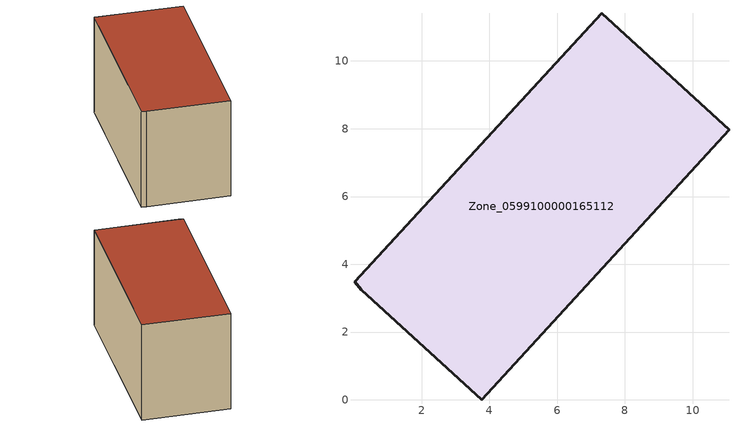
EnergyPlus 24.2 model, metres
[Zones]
Zone_0599100000165112
 floor ground (C_G): 3.78,0 0.23,3.25 0.02,3.48 7.31,11.41 11.07,7.97 z3.21
 wall outside (C_F): 11.07,7.97 7.31,11.41 0.02,3.48 0.23,3.25 3.78,0 11.07,7.97 z3.21:9.31
 roof outside (C_R): 0.23,3.25 3.78,0 11.07,7.97 7.31,11.41 0.02,3.48 z9.31
[BUILDING]
Pand.0599100000165112: North Axis=0; Terrain=City; Loads Convergence Tolerance Value=0.04; Temperature Convergence Tolerance Value=0.4; Solar Distribution=FullExterior; Maximum Number of Warmup Days=25; Minimum Number of Warmup Days=1
[Site:Location]
Rotterdam.The.Hague.AP_ZH_NLD Design_Conditions: Latitude=51.96; Longitude=4.45; Time Zone=1; Elevation=-4.5
[SITE:GROUNDTEMPERATURE:BUILDINGSURFACE]
18, 18, 18, 18, 18, 18, 18, 18, 18, 18, 18, 18
[MATERIAL] Thermal Absorptance=0.9; Solar Absorptance=0.7; Visible Absorptance=0.7
Name | Roughness | Thickness | Conductivity | Density | Specific Heat
G.TI.1946 | MediumSmooth | 0.15 | 1 | 540 | 1210
F.TI.1946 | Rough | 0.3 | 0.857143 | 1920 | 840
R.TI.1946 | MediumRough | 0.2 | 0.1 | 1500 | 1000
[CONSTRUCTION]
C_G: G.TI.1946
C_F: F.TI.1946
C_R: R.TI.1946
[ZONE]
Zone_0599100000165112: Type=1; Multiplier=1; Ceiling Height=Autocalculate; Volume=Autocalculate; Floor Area=autocalculate; Part of Total Floor Area=Yes
[ZONEINFILTRATION:DESIGNFLOWRATE]
Infil_Zone_0599100000165112: Zone or ZoneList or Space or SpaceList=Zone_0599100000165112; Schedule=AlwaysOn; Design Flow Rate Calculation Method=Flow/Area; Flow Rate per Floor Area=0.003; Constant Term Coefficient=1; Temperature Term Coefficient=0; Velocity Term Coefficient=0; Velocity Squared Term Coefficient=0
[HVACTEMPLATE:ZONE:IDEALLOADSAIRSYSTEM]
Zone_0599100000165112: Maximum Heating Supply Air Temperature=50; Minimum Cooling Supply Air Temperature=13; Maximum Heating Supply Air Humidity Ratio=0.0156; Minimum Cooling Supply Air Humidity Ratio=0.0077; Heating Limit=NoLimit; Cooling Limit=NoLimit; Dehumidification Control Type=ConstantSensibleHeatRatio; Cooling Sensible Heat Ratio=0.7; Dehumidification Setpoint=60; Humidification Control Type=None; Humidification Setpoint=30; Outdoor Air Method=None; Outdoor Air Flow Rate per Person=0.00944; Outdoor Air Flow Rate per Zone Floor Area=0; Outdoor Air Flow Rate per Zone=0; Demand Controlled Ventilation Type=None; Outdoor Air Economizer Type=NoEconomizer; Heat Recovery Type=None; Sensible Heat Recovery Effectiveness=0.7; Latent Heat Recovery Effectiveness=0.65
[ZONECONTROL:THERMOSTAT]
ThermostatControl_Zone_0599100000165112: Zone or ZoneList=Zone_0599100000165112; Control Type Schedule=DualSetpointControlType; Control 1=Thermostat_Zone_0599100000165112; Temperature Difference Between Cutout And Setpoint=0
[THERMOSTATSETPOINT:DUALSETPOINT]
Thermostat_Zone_0599100000165112: Heating Setpoint Temperature Schedule=HeatingSetpoint_Zone_0599100000165112; Cooling Setpoint Temperature Schedule=CoolingSetpoint_Zone_0599100000165112
[SCHEDULE:COMPACT]
HeatingSetpoint_Zone_0599100000165112: Through: 12/31, For: AllDays, Until: 24:00, 21
CoolingSetpoint_Zone_0599100000165112: Through: 12/31, For: AllDays, Until: 24:00, 24
DualSetpointControlType: Through: 12/31, For: AllDays, Until: 24:00, 4
AlwaysOn: Through: 12/31, For: AllDays, Until: 24:00, 1
